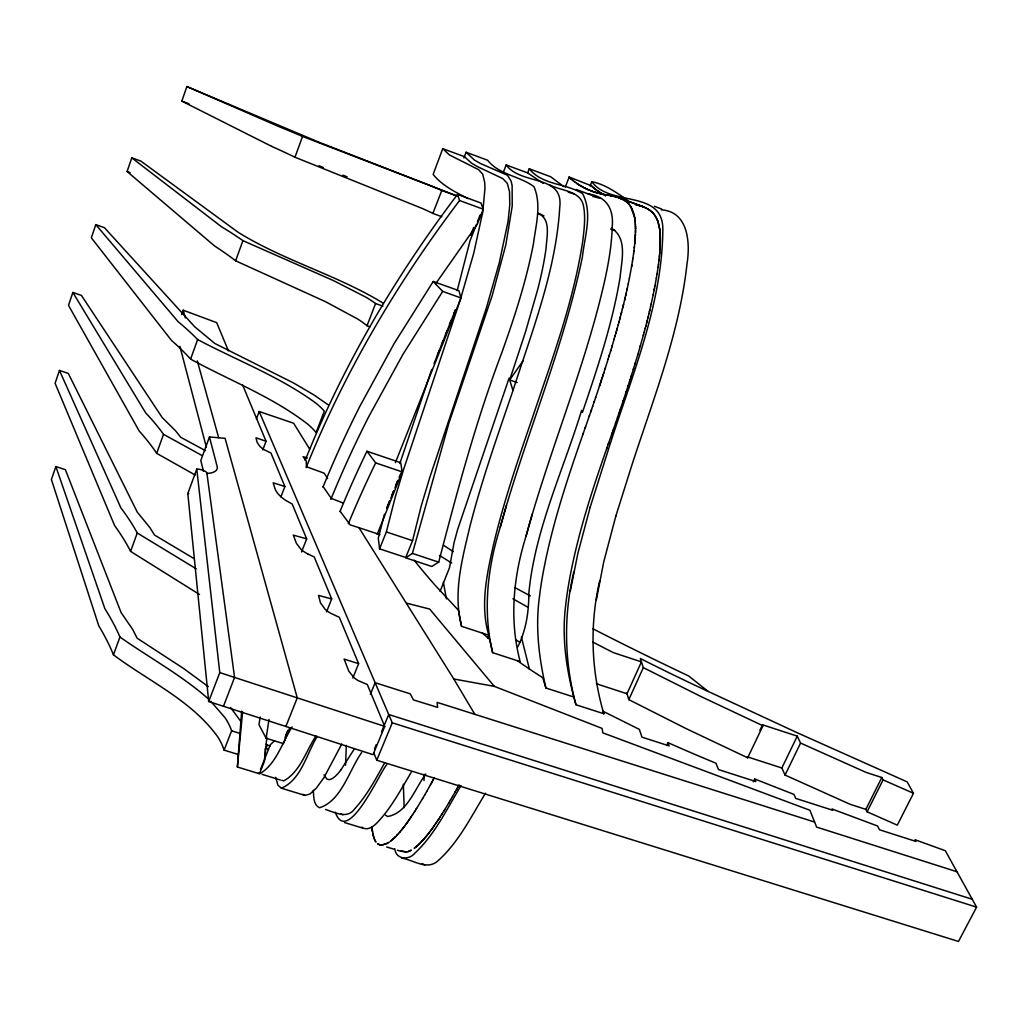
<?xml version="1.0" encoding="UTF-8"?>
<svg xmlns="http://www.w3.org/2000/svg" width="1028" height="1028" viewBox="0 0 1028 1028"><rect width="100%" height="100%" fill="white"/><g stroke="black" fill="none" stroke-linecap="round" stroke-linejoin="round"><path stroke-width="1.5" d="M635.522 228.923L635.497 230.94M660.323 240.192L660.31 238.085M660.323 240.732L660.31 241.554M403.336 784.184L404.171 807.661M635.51 230.221L635.497 231.377M424.037 780.522L424.14 774.187M660.31 241.747L660.297 242.492M635.497 231.107L635.458 232.855L635.471 232.199M660.297 242.402L660.323 239.563M345.524 765.23L346.32 745.377M660.284 243.058L660.272 243.443M660.284 243.25L660.246 244.124M266.83 737.41L264.517 761.041L259.467 773.776L237.378 766.991L241.67 711.196M660.259 243.726L660.246 244.214M635.445 233.227L635.317 236.119M660.22 244.908L660.169 246.206M635.407 234.076L635.368 235.129M660.207 245.204L660.13 246.81M635.343 235.618L635.304 236.222M660.105 247.427L660.053 248.262M660.066 247.941L660.015 248.789M635.278 236.761L635.214 237.725M635.265 236.915L635.201 238.033M660.027 248.673L659.937 249.958M660.002 248.994L659.886 250.716M635.214 237.815L635.086 239.601M237.378 766.991L242.608 711.839M635.111 239.28L635.034 240.231M659.873 250.845L659.719 252.811M635.073 239.807L635.008 240.655M635.034 240.334L634.957 241.194M659.758 252.361L659.68 253.261M634.97 241.092L634.854 242.39M634.944 241.413L634.803 242.942M659.706 252.927L659.616 253.942M264.53 759.024C266.573 751.16 263.399 745.493 267.678 749.014M634.829 242.621L634.751 243.507M659.578 254.404L659.513 255.085M634.777 243.173L634.392 247.054M659.539 254.854L659.385 256.37M659.436 255.908L659.256 257.681M634.417 246.823L634.302 247.761M659.218 258.002L658.987 260.11M634.34 247.414L633.929 250.909M659.025 259.737L658.897 260.855M658.884 260.971L658.421 264.659M633.968 250.665L633.852 251.526M633.89 251.269L633.608 253.402M633.646 253.145L632.85 258.735M658.447 264.479L658.061 267.267M599.697 580.743C589.545 624.677 591.087 670.526 603.834 713.753L575.963 704.758C566.916 672.929 561.455 639.506 565.554 606.417A173.706 46.658 -70.9 0 1 568.51 585.06C576.567 537.991 591.331 492.438 607.098 447.476M658.1 267.01L657.072 273.833M573.765 572.056C563.485 615.772 564.179 661.428 575.963 704.758M632.888 258.465L632.49 261.022M260.161 716.94L258.979 724.74L266.123 738.258L283.445 743.63L289.793 727.721M266.123 738.258L269.015 719.407M632.528 260.752L631.809 265.185M657.11 273.577L656.339 278.254M631.667 266.034L631.822 265.096M656.391 277.958L654.964 285.835M631.693 265.841L631.513 266.882M470.965 233.626L470.695 235.091L473.715 227.458M631.565 266.573L629.38 278.305M596.381 599.684L603.783 561.712L615.849 515.992M570.322 590.997L577.954 553.013L590.175 507.215M654.502 288.29L654.99 285.758M654.348 289.061L654.528 288.148M654.168 289.999L654.373 288.945M654.206 289.755L653.204 294.728M629.419 278.125L628.236 283.921M653.217 294.663L651.161 304.121M628.262 283.805L627.131 289.048M627.183 288.791L626.913 290.012M626.219 293.108L627.003 289.626M384.433 514.27L378.291 538.132L379.576 548.836L405.726 557.484L412.562 540.664L421.351 505.493L429.73 477.647L486.167 308.657L499.338 262.564L508.063 221.418L509.785 204.752L509.528 191.735L507.305 183.369L502.756 178.589L477.352 166.562L471.569 163.156L464.348 156.642L442.747 148.649L433.135 174.4C442.091 185.605 455.52 192.197 468.074 198.622M651.212 303.928L650.596 306.601M626.245 293.019L625.808 294.92M625.846 294.728L625.615 295.743M649.747 310.276L650.621 306.511M379.576 548.836L386.361 531.939L395.343 496.742L403.798 468.858L460.39 299.444L473.715 253.299L482.749 212.166L484.946 188.522L484.715 182.586L482.774 174.31L478.573 169.646L449.442 154.958L442.747 148.649M625.23 297.4L625.654 295.576M625.255 297.298L624.793 299.238M649.58 310.957L649.812 309.968M624.561 300.24L624.844 299.032M649.465 311.458L648.899 313.836M649.4 311.728L649.606 310.854M624.639 299.906L623.495 304.648M648.051 317.279L648.976 313.501M623.276 305.496L623.443 304.815M623.572 304.301L622.801 307.398M622.981 306.704L622.364 309.145M647.126 320.967L647.923 317.806M647.871 317.986L648.103 317.074M620 318.243L622.454 308.786M647.19 320.723L645.224 328.343M646.625 322.921L646.856 322.034M621.606 312.139L621.182 313.733M466.069 152.247L474.396 160.034L480.616 163.58L507.472 175.261L511.083 181.031L512.124 185.541L512.227 206.101L505.84 244.754L492.142 295.794L448.825 423.318L412.395 553.424L405.777 557.857L431.811 566.479L438.712 562.149C457.074 491.628 475.938 421.069 501.754 352.822C514.54 317.125 526.336 280.927 533.468 243.61C535.858 225.106 541.705 204.688 534.007 186.762C520.181 176.071 499.158 174.991 487.593 160.227L466.069 152.247L463.911 157.939M645.7 326.518L645.892 325.799M588.003 193.842C607.073 196.618 613.883 209.262 612.213 227.214C611.377 253.338 605.428 278.961 599.016 304.185C578.635 382.737 547.384 457.923 526.053 536.166C513.306 576.862 509.13 620.064 520.181 661.621L492.618 652.664L489.726 639.403L482.415 633.132M620.244 317.344L620.437 316.611M645.263 328.202L644.183 332.224M619.704 319.348L620.051 318.076M527.621 173.064L529.253 168.785C542.63 185.451 566.184 183.215 582.568 193.611C592.886 213.002 584.611 236.568 582.388 257.051C563.177 349.533 525.167 436.592 500.173 527.454C487.465 568.009 482.633 610.979 492.618 652.664M619.794 319.027L618.201 324.925M619.164 321.378L618.907 322.304M644.235 332.044L643.322 335.411M643.528 334.653L637.835 354.634M618.226 324.822L612.238 345.704M616.98 329.294L617.25 328.343M526.143 535.819L532.221 514.116M616.71 330.258L616.44 331.234M500.263 527.094L506.418 505.365M615.888 333.188L616.106 332.404M640.213 346.487L640.444 345.691M614.975 336.336L615.207 335.552M614.05 339.548L614.281 338.739M457.164 290.718L470.092 240.565L476.542 224.297M630.665 377.957L637.861 354.531M615.772 516.236L632.348 463.667C653.692 398.042 679.457 332.725 687.038 263.643C690.302 243.122 688.452 211.55 661.377 209.853M611.609 347.798L612.328 345.395M590.098 507.472L606.751 454.774C629.393 381.349 662.083 307.963 662.842 229.899C663.407 188.882 610.311 207.36 591.794 181.66L590.123 185.901M611.673 347.58L608.101 359.273M610.581 351.19L610.838 350.33M635.086 363.758L635.291 363.102M609.129 355.958L609.398 355.071M633.325 369.489L633.595 368.602M608.242 358.823L603.667 373.254M631.102 376.556L631.32 375.862M605.158 368.628L605.376 367.934M629.907 380.309L630.832 377.417M629.663 381.092L628.031 386.117M629.457 381.735L630.048 379.859M399.841 463.474L431.721 369.515M603.089 375.066L603.32 374.333M603.86 372.65L602.691 376.274M487.632 638.002L488.814 635.227L461.572 626.335C452.744 592.976 462.317 558.795 469.963 526.22C481.746 480.23 497.629 435.435 512.985 390.55L509.104 378.06L457.678 529.356L454.029 542.707L449.544 567.597L440.1 591.37M602.215 377.751L602.858 375.773M628.211 385.59L626.18 391.796M601.406 380.231L602.447 377.045M512.985 390.55C532.17 330.72 555.968 270.724 559.746 207.386C563.922 173.899 521.492 185.772 506.136 164.943L503.437 172.1M600.313 383.56L600.75 382.236M600.583 382.737L601.329 380.476M601.174 380.925L601.598 379.628M626.348 391.295L623.675 399.365M599.427 386.232L599.877 384.883M599.735 385.294L600.493 382.994M599.568 385.808L595.533 397.849M623.88 398.761L618.74 413.95M622.981 401.408L623.251 400.612M205.484 450.675L180.812 437.35L175.582 430.822L162.18 417.535L81.418 295.409L72.859 292.466L68.503 305.38L139.191 431.028A395.163 148.893 16.2 0 1 156.68 453.335L195.23 475.039M95.797 224.631L91.338 237.828L171.445 340.384A402.205 110.484 17.4 0 1 190.604 359.119C229.668 380.476 272.112 396.654 307.578 424.024A92.494 25.931 20.3 0 1 316.071 432.595L324.308 411.136A92.893 23.76 20.3 0 0 315.635 402.95C279.436 376.505 237.031 360.442 197.633 339.561A404.081 101.271 17.6 0 0 178.114 321.687L95.797 224.631L104.419 227.676L194.742 326.801L214.865 343.493L293.648 383.033L313.72 394.803L328.06 404.736M517.161 382.557L509.708 379.936L525.526 331.838L537.837 289.022A129.579 24.325 -70.5 0 0 546.125 247.748C546.716 236.62 551.419 218.386 537.657 213.31M194.408 558.834L154.547 535.074L149.78 527.454L137.302 512.201L68.298 373.408L59.457 370.427L55.088 383.264L114.609 525.591A389.92 185.914 14.8 0 1 130.595 551.394L199.496 594.492M369.964 326.776L367.022 325.748A94.576 15.806 20.3 0 0 357.551 318.937L325.259 301.564L235.63 260.804A411.727 67.552 18.6 0 0 214.556 245.962L127.099 171.522L131.764 157.824L140.836 161.075L238.136 232.289C283.818 260.662 336.837 274.874 382.84 302.952M488.814 635.227C480.063 606.032 486.642 575.603 493.054 546.69C503.129 503.36 517.508 461.212 531.926 419.193C551.599 360.558 573.585 302.026 582.825 240.591C584.148 229.038 585.729 217.204 583.441 205.664C580.37 190.386 560.813 191.015 549.851 184.95M595.687 397.386L592.552 406.587M593.991 402.372L594.39 401.216M619.807 410.814L620.321 409.324M591.357 410.082L592.642 406.33M617.481 417.586L618.997 413.166M208.337 686.678L183.408 668.367L137.148 638.234L132.805 629.624L121.098 612.572L65.406 469.693L55.872 466.558L51.4 479.536L98.765 625.834A385.796 219.401 13.3 0 1 113.453 654.81C148.61 681.256 191.452 700.274 217.73 736.832A89.282 52.017 20.7 0 1 224.104 750.144L237.905 754.398M271.675 146.374L181.84 101.129L186.865 86.545L319.438 142.404L457.062 195.988M589.288 416.083L590.92 411.354M590.714 411.958L591.524 409.607M617.584 417.291L613.163 430.077M583.339 433.186C566.916 480.025 551.214 527.39 542.476 576.374A174.156 44.602 -70.9 0 0 539.327 597.731C535.292 627.928 539.019 658.511 545.932 688.015L573.752 696.997M585.099 428.136L589.481 415.518M615.515 423.305L615.772 422.534M583.082 433.919L585.562 426.826M608.178 444.404L612.135 433.045M606.726 448.568L608.717 442.85M611.994 433.418L613.215 429.922M611.352 228.152C627.967 238.175 621.426 261.279 620.141 277.007C612.572 323.357 597.474 368.024 582.439 412.382L581.63 410.365C563.126 470.708 534.676 530.204 528.816 593.567C528.829 611.968 526.092 630.447 517.688 646.972M181.609 314.619L183.177 310.199L216.69 322.651L228.422 350.818M156.68 453.335L163.516 434.343A396.371 140.258 16.4 0 0 145.655 412.858L72.859 292.466M190.591 359.119L197.633 339.561M130.595 551.394L137.251 533.005A390.46 177.818 15.1 0 0 120.918 507.96L59.457 370.427M235.63 260.804L242.916 240.642A414.335 57.607 18.8 0 0 221.431 226.713L131.764 157.824M113.453 654.81L119.942 637.039A385.718 211.794 13.7 0 0 104.907 608.769L55.872 466.558M441.796 216.677L432.865 213.426A97.185 5.076 20.3 0 0 422.264 208.453L294.959 157.22L302.54 136.428A426.659 10.948 20 0 0 278.832 126.547L186.865 86.545M352.835 677.966L358.631 663.677L344.097 659.051L348.865 671.297L354.429 678.043A14.315 5.538 22.1 0 0 356.78 679.739A12.863 4.986 22.1 0 0 358.823 680.909L367.292 684.481L384.742 726.398L373.036 754.668L208.697 701.52L187.803 493.543L196.772 469.102A7.556 2.493 20.1 0 1 202.131 470.04L203.3 470.451A4.485 1.478 20.2 0 1 206.936 473.445L234.577 677.439L223.449 706.287M285.874 726.475L297.259 697.871L225.068 438.313L209.455 436.977L200.82 460.48L203.454 471.222M256.409 418.949L259.184 411.521L293.623 423.24L309.646 449.043M262.821 449.866L266.059 441.256L242.608 384.922M280.901 496.922L284.884 486.501L270.981 453.078L263.978 449.609A11.693 3.649 20.7 0 1 261.922 448.182L261.099 447.476A28.219 8.764 20.9 0 1 259.197 445.484L257.655 443.222A53.148 16.448 21.1 0 1 256.936 441.693L255.998 437.799L266.059 441.256M208.697 701.52L219.774 672.608L196.772 469.102M367.022 325.748L375.567 303.556A95.129 13.48 20.3 0 0 365.891 297.169L333.226 280.477L242.916 240.642M224.104 750.144L231.621 730.805A89.256 50.154 20.7 0 0 225.106 717.827L210.779 701.289M432.865 213.426L441.796 190.476A97.904 2.557 20.3 0 0 430.925 185.927L302.54 136.428M301.564 551.997L306.678 538.852L292.17 503.977L286.542 500.867A25.443 8.327 21.1 0 1 281.621 497.334L279.796 495.676A35.736 11.655 21.1 0 1 277.354 492.926L275.954 490.729A72.808 23.631 21.4 0 1 275.041 488.801L273.191 482.813L284.884 486.501M565.31 186.98L569.178 177.022L591.331 185.798M265.507 749.219L267.177 745.017L266.149 744.066M260.482 769.535L270.287 744.773L274.553 740.803M477.365 221.894L480.025 215.173M305.162 460.403C343.172 365.171 395.664 276.057 457.524 194.421L480.963 203.004L483.25 209.211L477.236 224.4L435.615 283.805M326.531 611.904L331.684 598.926L314.221 556.97L307.68 553.886M306.126 467.611C344.509 371.995 397.361 282.533 459.567 200.537L457.524 194.421M285.527 736.292L287.84 730.471M437.234 355.367L438.982 350.959M441.32 345.1L443.081 340.692M445.42 334.82L447.167 330.412M449.506 324.54L451.266 320.132M453.605 314.26L455.353 309.865M285.039 737.834L287.968 730.471M434.099 363.565L437.054 356.125M438.249 353.144L441.205 345.704M442.387 342.722L455.43 309.993M395.394 462.639L461.007 297.953L458.912 290.667L433.212 281.479L393.981 343.853L360.057 405.906A1092.404 892.702 -31.2 0 0 322.985 487.144M387.196 507.035L389.561 501.111M391.925 495.2L393.698 490.767M396.063 484.856L397.836 480.423L395.009 487.837M386.785 508.397L389.715 501.047M390.897 498.117L393.827 490.767M399.121 477.557L400.881 473.15M377.199 534.342L402.179 471.878L400.727 462.716L366.957 451.241A1114.275 903.175 -31.1 0 0 339.985 511.546M370.35 694.375L375.13 682.708L410.236 693.836L413.474 699.927L437.62 707.38L437.144 702.368L814.6 822.053M374.513 748.872L376.287 744.568M381.619 731.692L388.725 714.511L972.231 899.256M753.37 781.807L754.719 778.993L793.924 794.387L795.736 798.396L832.667 810.231L832.076 808.997L877.552 825.998L879.467 829.763L915.974 841.444L915.074 839.76L945.31 850.709L976.6 907.133L958.481 941.455L376.749 760.219L392.272 722.812L259.184 411.521M747.69 757.803L686.383 728.736L628.828 699.644L643.322 667.622L640.328 658.485A586.05 153.647 24.5 0 0 708.061 691.381L798.255 733.208L907.146 781.884L913.468 793.269L897.303 825.15L867.092 811.799L865.859 809.37L850.169 804.32L785.058 775.073L781.858 767.993L747.279 756.814L747.69 757.803L762.969 725.768L762.532 724.804L797.253 736.138L800.568 743.064L866.064 772.388L881.806 777.502L883.078 779.879L913.468 793.269M666.658 745.467L667.969 742.64A544.66 156.731 24.4 0 0 715.951 763.213L718.469 769.574L755.798 781.55L754.719 778.993M317.189 736.459C306.704 753.55 301.217 779.866 281.376 788.193L277.83 785.058L275.787 777.322M759.872 730.368L761.864 726.192M781.858 767.993L797.253 736.138M785.058 775.073L800.568 743.064M341.733 744.118L323.846 777.798L316.2 788.283L309.891 794.053L304.918 795.402L281.376 788.193M865.859 809.37L881.806 777.502M867.092 811.799L883.078 779.879M292.08 726.924C282.16 742.357 276.468 763.714 260.148 773.583L258.285 773.133M315.956 735.958C306.036 750.825 300.215 771.925 283.779 780.843L281.788 780.342M361.676 752.522C349.366 769.702 341.566 800.851 319.554 807.738C313.154 804.873 313.823 796.237 313.296 790.352M434.06 778.286L434.394 777.682L433.109 780.034M433.418 779.455L431.4 783.13M384.652 762.892C375.747 778.723 367.189 795.107 354.878 808.638C347.464 819.47 335.154 812.493 325.593 809.511M431.991 782.051L432.402 781.319M431.631 782.706L430.424 784.891M458.655 785.713L459.105 784.904M430.616 784.557L426.697 791.496M458.822 785.392L457.049 788.566M457.884 787.075L457.46 787.833M457.139 788.425L454.941 792.305M456.445 789.658L456.843 788.939M455.237 791.778L452.449 796.661M461.045 785.572C447.013 808.805 434.998 834.273 414.952 853.111C408.81 860.642 395.741 859.588 394.765 848.653M386.734 764.716C380.887 770.139 347.425 847.136 335.282 812.197M424.847 794.721L426.723 791.47M450.418 800.144L452.526 796.52M422.547 798.653L424.872 794.67M485.512 793.192C471.248 816.322 458.989 841.803 438.519 860.282C427.699 871.05 413.616 860.128 401.652 858.007M411.2 772.336C400.637 789.954 390.936 808.586 376.479 823.415C372.817 826.859 366.649 831.202 361.92 827.142M450.598 799.835L448.645 803.151M354.236 749.091L340.666 770.28M422.662 798.473L416.34 808.882M425.785 774.071C414.939 788.347 407.255 813.418 387.479 816.502L385.513 815.114M448.748 802.984L444.61 809.846M444.79 809.537L443.878 811.015M443.955 810.886L442.22 813.675M416.571 808.522L415.967 809.473M416.199 809.113L414.438 811.876M442.297 813.546L441.744 814.407M441.976 814.047L441.436 814.896M441.59 814.651L440.215 816.797M414.734 811.426L413.372 813.534M440.292 816.682L439.624 817.723M439.521 817.89L438.66 819.2M461.007 297.953L442.695 291.412L402.963 354.339L368.615 416.918A1103.198 897.984 -31.2 0 0 330.849 499.364M413.115 813.932L412.318 815.14M412.459 814.921L411.161 816.887M438.75 819.072L438.288 819.753M438.519 819.419L437.491 820.961M437.71 820.627L436.784 822.014M411.354 816.579L410.879 817.286M411.084 816.99L410.48 817.89M436.99 821.706L435.307 824.186M410.75 817.491L410.146 818.378M410.352 818.082L409.414 819.432M436.219 822.863L435.795 823.479M410.018 818.571L409.093 819.907M435.448 823.981L435.101 824.482M434.548 825.278L435.037 824.572M509.708 379.936L523.072 360.802M408.887 820.19L407.409 822.297M408.566 820.665L407.923 821.578M434.317 825.6L433.867 826.242M434.137 825.857L433.533 826.73M407.795 821.757L407.101 822.734M433.263 827.09L432.801 827.758M433.058 827.386L432.467 828.221M407.281 822.464L406.78 823.171M406.972 822.914L406.651 823.351M432.659 827.938L432.133 828.671M432.325 828.401L431.811 829.121M406.407 823.685L405.79 824.533M432.004 828.851L431.477 829.57M406.343 823.775L404.865 825.767M431.092 830.097L430.771 830.521M431.028 830.174L430.064 831.459M405.353 825.111L404.197 826.64M430.706 830.611L429.755 831.883M404.569 826.165L403.901 827.039M429.935 831.626L429.19 832.616M403.85 827.116L403.015 828.17M429.306 832.449L428.817 833.104M428.136 833.965L428.689 833.258M403.4 827.694L402.668 828.619M428.573 833.4L428.072 834.042M402.835 828.401L402.089 829.352M402.603 828.696L401.46 830.123M427.712 834.505L426.62 835.854M427.224 835.121L424.86 837.974L425.553 837.152M401.858 829.635L401.228 830.406M426.44 836.072L425.913 836.728M400.689 831.048L399.494 832.462M400.496 831.292L398.568 833.515M424.564 838.308L424.101 838.835M424.333 838.578L423.6 839.413M423.999 838.964L423.318 839.735M423.42 839.606L422.367 840.775M398.453 833.631L398.247 833.875M423.061 840.017L422.302 840.84M420.94 842.292L422.2 840.955M397.181 835.032L397.81 834.35L396.962 835.263M421.968 841.2L418.473 844.695M397.065 835.147L396.024 836.239M395.703 836.561L395.035 837.229M395.497 836.766L393.223 838.925L394.855 837.409M419.964 843.268L418.627 844.553M417.998 845.132L416.97 846.044L417.843 845.273M393.274 838.874L392.233 839.786L393.12 839.015M416.558 846.391L415.852 846.982L416.507 846.442M392.002 839.979L391.848 840.107M390.769 840.981L391.411 840.467L390.704 841.02M414.477 848.061L415.8 847.021L414.284 848.203M389.561 841.868L388.828 842.369M388.378 842.652L387.299 843.294L387.903 842.947M411.341 850.117L411.161 850.22M409.337 851.107L410.892 850.362L409.08 851.223M408.219 851.544L408.874 851.3L408.103 851.582M407.229 851.839L406.998 851.891M382.031 845.067L387.26 843.32L381.786 845.093M380.488 845.016L381.658 845.093L380.334 845.003M606.803 194.999L604.348 194.562M608.101 195.217L608.807 195.346M606.443 194.934L610.555 195.654M606.16 194.883L605.325 194.729M604.978 194.677L603.667 194.433M340.127 511.224L350.137 524.884L358.952 527.685L453.798 678.994L494.327 686.37L602.022 728.364L602.883 732.874L809.935 810.282L816.605 827.077L956.991 871.757M610.092 195.564L612.058 195.95M604.207 194.536L602.665 194.074M610.709 195.68L613.806 196.322M603.41 194.382L602.369 194.176M603.873 194.742L601.2 193.932M612.187 195.975L615.348 196.695M601.74 194.048L600.648 193.804M635.921 204.739L636.525 204.868M636.036 204.765L637.116 205.009M600.982 193.881L599.645 193.572M636.64 204.893L637.219 205.035M613.909 196.348L615.823 196.823M600.532 193.778L595.019 192.249M638.067 205.24L638.838 205.433M638.427 205.317L639.339 205.561M406.985 603.282L429.691 609.077L494.327 686.37M615.451 196.721L618.149 197.504M592.745 196.425L600.095 198.327M638.941 205.459L639.827 205.703M331.684 598.926L318.487 595.405L320.518 602.883L325.144 609.334A15.163 5.538 21.6 0 0 327.495 611.223L328.176 611.686A21.19 7.723 21.6 0 0 331.209 613.51L339.343 617.327L358.631 663.677M615.926 196.849L618.56 197.646M639.442 205.587L640.405 205.87M306.678 538.852L293.288 535.113L296.424 543.349L300.986 549.35A17.913 6.181 21.3 0 0 303.26 551.162A20.2 6.965 21.3 0 0 307.68 553.886M639.93 205.728L641.768 206.294M597.217 192.917L594.351 192.043M640.495 205.896L642.192 206.435M568.24 192.146L573.83 193.842M386.695 846.982L393.827 849.141M397.386 850.233L400.933 851.312M344.509 822.541L362.383 827.99M262.101 774.367L280.451 780.008M610.786 229.141L614.962 230.439M267.177 745.017L270.158 745.942M231.621 730.805L240.012 733.414M392.272 722.812L976.6 907.133M594.788 192.185L594.248 192.005M219.774 672.608L384.742 726.398M307.359 458.025L303.119 456.625L306.216 461.032L306.46 466.751L324.205 473.176L327.611 478.585M618.226 197.53L618.972 197.787M412.395 553.424L438.712 562.149M641.845 206.32L642.963 206.705L618.638 197.672M343.236 503.065L331.247 498.374L323.177 486.694M386.361 531.939L412.562 540.664M358.952 527.685L379.923 534.65M366.957 451.241L375.683 462.896L402.179 471.878M593.811 191.851L592.706 191.465M593.696 191.812L592.269 191.311M642.282 206.461L644.338 207.245M375.567 303.556L382.956 306.164M619.049 197.813L621.349 198.725M127.099 171.522L130.119 172.601M592.488 191.388L588.774 189.923M441.796 190.476L456.715 195.95M459.567 200.537L483.25 209.211M181.84 101.129L188.959 103.738M643.13 206.769L645.109 207.566M576.194 189.46L591.678 195.204M506.136 164.943L527.608 172.897L543.208 183.357M591.794 181.66C605.505 184.539 615.926 192.262 627.08 199.882M654.425 206.332L661.711 209.044M642.461 206.525L618.805 197.736L622.788 199.419M592.051 191.221L588.119 189.64M529.253 168.785L550.648 176.739L563.845 186.646M318.988 165.752L323.242 167.423M342.979 175.184L347.091 176.803M543.953 215.88L538.543 213.336M644.415 207.27L645.854 207.9M588.671 189.872L587.142 189.203M588.016 189.589L586.487 188.895M645.186 207.605L646.214 208.08M621.413 198.764L623.418 199.74M586.924 189.101L585.947 188.638M762.969 725.768L701.263 696.676L643.322 667.622M645.931 207.939L649.143 209.712M586.268 188.792L585.51 188.432M340.808 813.868L342.889 814.857M585.729 188.535L584.752 188.06M646.291 208.106L650.775 210.894M302.823 794.374L304.918 795.402M585.189 188.278L584.212 187.79M584.636 188.008L583.686 187.52M605.723 195.718L605.119 195.41M605.518 195.616L604.875 195.281M584.097 187.738L581.822 186.531M422.238 863.726L424.757 865.023M622.852 199.445L625.448 200.987M583.12 187.224L579.933 185.451M515.028 587.656L530.319 595.919M202.349 455.7L163.516 434.343M623.482 199.779L626.733 201.951M581.642 186.428L579.599 185.246M602.755 194.125L601.431 193.367M602.125 193.765L599.684 192.3M401.305 851.235L406.805 851.942L401.087 851.094M601.174 193.213L600.198 192.621M579.856 185.4L577.942 184.218M579.445 185.156L575.963 182.856M451.677 563.023L439.521 555.454M137.251 533.005L196.155 568.78M599.928 192.454L598.746 191.683M453.284 551.625L443.582 545.315M599.53 192.197L598.36 191.426M577.71 184.063L576.528 183.267M649.195 209.751L653.345 213.349L656.429 218M598.54 191.555L597.602 190.912M598.283 191.375L595.803 189.602M119.942 637.039C149.111 657.586 180.812 674.728 207.733 698.346M597.448 190.81L596.574 190.18M517.444 660.721L522.301 664.152A251.423 81.482 24.5 0 0 542.681 677.67L545.932 688.015M575.269 182.354L574.858 182.046M596.15 189.859L594.711 188.754M574.986 182.149L574.78 181.995M377.584 843.782L380.026 844.939L377.533 843.744M626.129 201.488L626.964 202.156M595.045 189.023L593.027 187.353M708.061 691.381L688.76 676.026A837.37 197.504 24.3 0 1 592.822 628.725M594.582 188.651L593.773 187.983M626.772 201.989L628.095 203.197M593.593 187.841L592.899 187.237M651.405 211.421L652.69 212.629M571.388 179.18L574.318 181.635L570.681 178.525M571.144 178.962L570.116 177.972M591.742 186.196L592.719 187.07L591.447 185.914M627.568 202.683L628.301 203.403M591.563 186.029L590.804 185.297M570.489 178.332L569.216 177.06M570.013 177.87L569.242 177.086M628.134 203.236L629.316 204.546M628.339 203.454L630.395 205.998M433.212 281.479L442.695 291.412M652.78 212.732L653.41 213.426M230.58 707.521L241.362 722.119M653.821 213.914L654.849 215.302M629.791 205.163L631.359 207.553M375.888 841.945L375.785 841.803M630.434 206.037L634.649 217.499M655.35 216.06L657.856 221.367M453.798 678.994L474.833 714.319M375.22 840.853L375.695 841.649L375.181 840.775M631.449 207.72L631.886 208.555M631.963 208.735L632.85 210.779M656.661 218.463L657.689 220.917M324.064 774.868L326.853 779.108L328.921 779.61A122.705 21.948 -72.2 0 0 340.666 770.28M374.629 839.632L375.053 840.544L374.5 839.311M373.896 753.139L376.749 760.219M667.969 742.64L669.138 745.904L641.986 737.166L639.352 729.392L603.076 711.286L603.834 713.753M657.766 221.123L659.629 228.897M374.051 838.116L374.41 839.079L374.012 838.026M657.869 221.431L658.138 222.228M633.184 211.678L633.505 212.667M626.797 692.949L628.828 699.644M658.28 222.703L659.025 225.543M633.544 212.809L634.263 215.533M373.691 836.959L373.884 837.602L373.665 836.908M183.177 310.199L185.323 317.883M197.299 360.918L218.681 437.761M209.455 436.977L217.293 467.02A38.447 12.542 20 0 1 206.936 473.445M179.9 346.359L206.371 447.219M521.402 637.129L529.484 669.395M373.164 834.967L373.537 836.458L373.125 834.787M634.289 215.674L634.713 217.859M659.064 225.71L659.68 229.283M461.572 626.335L458.475 610.324L435.075 585.228A1031.726 266.342 27.7 0 1 414.104 560.196M372.791 833.207L373.061 834.53L372.701 832.731M443.351 582.105L446.422 598.874M634.661 217.563L634.996 219.774M372.573 832.012L372.354 830.598L372.56 831.948M634.726 217.923L634.867 218.835M659.642 228.974L659.937 231.3M634.906 219.17L635.253 222.164M659.693 229.347L659.822 230.323M372.175 829.326L372.342 830.521L371.969 827.566M372.149 829.172L371.918 827.129M634.996 219.851L635.471 226.211M659.86 230.593L660.233 235.373M659.976 231.775L660.066 232.816M660.092 233.06L660.169 234.191M635.355 223.526L635.433 225.042M660.182 234.384L660.246 235.772M660.233 235.451L660.259 236.17M660.246 235.849L660.31 237.918M635.458 225.826L635.51 227.92M635.484 226.301L635.497 227.291M660.284 236.877L660.323 239.216M635.51 227.586L635.522 228.756M635.51 227.998L635.522 229.103M348.338 523.715A1125.519 908.559 -31 0 1 375.67 462.896M271.7 146.374A423.305 21.742 19.8 0 1 294.985 157.233M596.433 683.273A696.444 183.781 24.5 0 0 599.208 684.699L627.029 693.746L641.433 661.865L613.51 652.69A699.361 176.726 24.4 0 1 592.603 641.96M520.078 642.359A696.444 183.781 24.5 0 1 515.902 640.02M528.199 607.368A699.361 176.726 24.4 0 1 512.959 598.81M187.803 493.543A7.53 2.57 20.1 0 1 188.741 493.53"/></g></svg>
